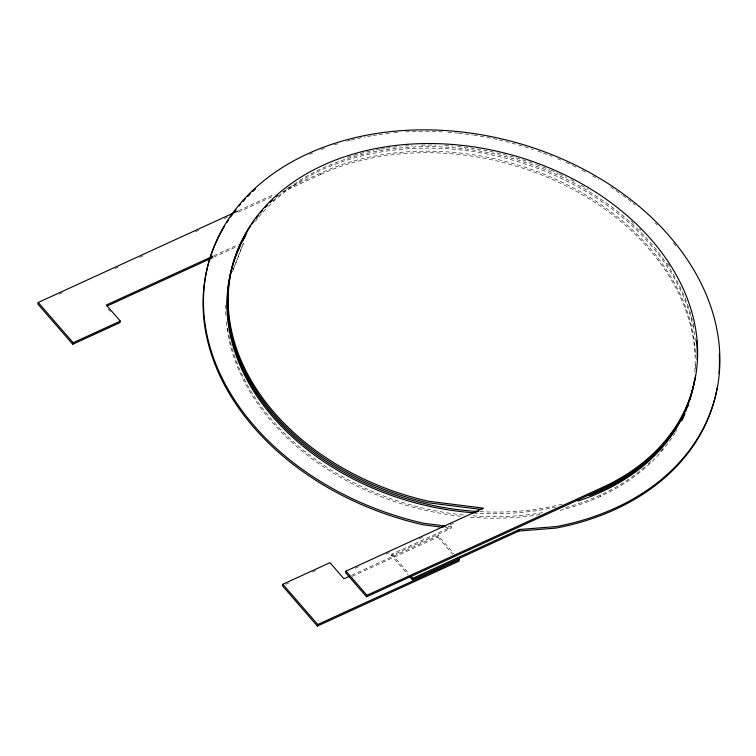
<?xml version="1.0" encoding="UTF-8"?>
<svg xmlns="http://www.w3.org/2000/svg" width="756" height="756" viewBox="0 0 756 756"><rect width="100%" height="100%" fill="white"/><g stroke="black" fill="none" stroke-linecap="round" stroke-linejoin="round"><path stroke-width="0.57" stroke-dasharray="3.78 2.83" d="M282.101 192.09L320.676 174.419L321.083 172.888A238.234 178.151 14.9 0 1 564.033 183.15A238.234 178.151 14.9 0 1 695.539 356.265M391.495 555.651L391.901 554.12L451.54 526.8L451.134 528.331L391.495 555.651L407.975 574.626M352.107 576.374L437.828 537.11L438.234 535.579L453.959 553.694M600.236 496.465L600.642 494.944M233.302 269.193L243.394 243.13M232.47 271.81L243.413 243.574M238.575 210.688L275.004 193.999M286.789 188.594L321.083 172.888M59.233 294.188L62.446 292.714M114.95 268.663L118.163 267.189M139.595 257.371L144.944 254.923M195.313 231.846L200.661 229.399M224.239 218.597L227.452 217.123M238.168 212.219L273.53 196.021M213.976 255.717L238.49 244.481M213.57 257.248L237.015 246.503M285.626 584.322L288.849 582.848M312.417 572.056L317.775 569.599M355.169 568.266L358.363 566.802M386.08 554.101L391.41 551.663M419.117 538.971L424.447 536.524M450.028 524.806L455.358 522.368M351.445 575.335L438.234 535.579M448.062 526.365L451.54 526.8M445.341 527.593L451.134 528.331M437.828 537.11L452.806 554.356M391.901 554.12L409.128 573.955M108.117 309.1L110.329 311.642M676.989 429.682A238.234 178.151 14.9 0 1 675.798 431.704M675.212 432.659A238.234 178.151 14.9 0 1 558.372 510.81M539.954 514.534A238.234 178.151 14.9 0 1 467.614 516.972M460.631 516.272A238.234 178.151 14.9 0 1 226.167 320.251M225.864 315.479A238.234 178.151 14.9 0 1 225.874 302.4M320.676 174.419A238.234 178.151 14.9 0 1 572.538 189.227A238.234 178.151 14.9 0 1 694.726 373.199M662.918 448.733A238.234 178.151 14.9 0 1 660.64 451.389M650.84 461.547A238.234 178.151 14.9 0 1 645.586 466.32M644.688 467.095A238.234 178.151 14.9 0 1 564.571 507.815M542.61 512.625A238.234 178.151 14.9 0 1 471.508 515.734M463.362 514.997A238.234 178.151 14.9 0 1 228.369 332.631M228.18 331.525A238.234 178.151 14.9 0 1 227.65 328.217M695.529 364.59A238.234 178.151 14.9 0 1 695.227 370.497M309.544 154.337A262.058 195.965 14.9 0 1 312.634 152.986M321.073 149.546A262.058 195.965 14.9 0 1 324.315 148.327M334.218 144.906A262.058 195.965 14.9 0 1 338.716 143.508M346.683 141.23A262.058 195.965 14.9 0 1 350.132 140.323M351.285 140.04A262.058 195.965 14.9 0 1 365.261 136.93M367.548 136.486A262.058 195.965 14.9 0 1 372.028 135.693M373.152 135.494A262.058 195.965 14.9 0 1 377.698 134.776M378.832 134.606A262.058 195.965 14.9 0 1 384.587 133.821M385.74 133.68A262.058 195.965 14.9 0 1 389.227 133.273M393.895 132.791A262.058 195.965 14.9 0 1 399.773 132.281M405.688 131.894A262.058 195.965 14.9 0 1 443.356 131.96M448.015 132.272A262.058 195.965 14.9 0 1 457.361 133.084M458.533 133.207A262.058 195.965 14.9 0 1 472.594 134.974M473.757 135.144A262.058 195.965 14.9 0 1 498.081 139.69M499.225 139.945A262.058 195.965 14.9 0 1 533.367 149.546M537.856 151.087A262.058 195.965 14.9 0 1 542.317 152.693M543.422 153.109A262.058 195.965 14.9 0 1 552.22 156.511M557.635 158.741A262.058 195.965 14.9 0 1 560.848 160.121M566.187 162.493A262.058 195.965 14.9 0 1 571.536 164.988M572.604 165.498A262.058 195.965 14.9 0 1 576.866 167.586M582.139 170.28A262.058 195.965 14.9 0 1 586.325 172.491M592.534 175.931A262.058 195.965 14.9 0 1 598.648 179.484M610.517 186.93A262.058 195.965 14.9 0 1 621.838 194.755M622.812 195.454A262.058 195.965 14.9 0 1 635.135 204.961M655.386 223.143A262.058 195.965 14.9 0 1 657.03 224.787M673.398 242.922A262.058 195.965 14.9 0 1 676.431 246.702M556.095 507.04A238.234 178.151 14.9 0 1 479.266 513.144M255.263 221.461A238.234 178.151 14.9 0 1 258.127 217.832M258.864 216.934A238.234 178.151 14.9 0 1 267.482 207.371M268.314 206.53A238.234 178.151 14.9 0 1 521.404 162.738A238.234 178.151 14.9 0 1 695.492 341.296M562.322 504.129A238.234 178.151 14.9 0 1 479.673 511.614M272.963 200.888A238.234 178.151 14.9 0 1 275.581 198.497M278.255 196.154A238.234 178.151 14.9 0 1 522.49 161.434A238.234 178.151 14.9 0 1 694.159 328.397M347.391 157.239A238.234 178.151 14.9 0 1 373.927 150.368M376.28 149.905A238.234 178.151 14.9 0 1 379.616 149.291M380.74 149.093A238.234 178.151 14.9 0 1 385.258 148.346M386.392 148.176A238.234 178.151 14.9 0 1 392.118 147.373M393.271 147.222A238.234 178.151 14.9 0 1 400.236 146.447M404.923 146.021A238.234 178.151 14.9 0 1 412.001 145.53M421.479 145.152A238.234 178.151 14.9 0 1 435.721 145.152M444.897 145.521A238.234 178.151 14.9 0 1 452.995 146.069M457.654 146.484A238.234 178.151 14.9 0 1 469.306 147.845M470.468 148.006A238.234 178.151 14.9 0 1 495.86 152.599M496.994 152.854A238.234 178.151 14.9 0 1 535.361 164.156M536.467 164.553A238.234 178.151 14.9 0 1 549.536 169.713M550.614 170.166A238.234 178.151 14.9 0 1 558.051 173.436M559.119 173.927A238.234 178.151 14.9 0 1 566.575 177.48M570.789 179.607A238.234 178.151 14.9 0 1 574.976 181.799M581.175 185.201A238.234 178.151 14.9 0 1 588.281 189.34M630.769 220.733A238.234 178.151 14.9 0 1 634.246 223.946M639.311 228.832A238.234 178.151 14.9 0 1 640.956 230.486M667.699 263.173A238.234 178.151 14.9 0 1 670.251 267.095"/><path stroke-width="1.13" d="M237.507 211.179L38.206 302.476L37.8 304.006L72.746 344.263L119.892 322.661L120.298 321.13L106.322 305.027L212.909 256.199M72.746 344.263L73.152 342.733L120.298 321.13M349.3 576.318L343.942 578.775L329.966 562.672L282.82 584.265L282.413 585.796L317.359 626.053L458.797 561.264L459.204 559.733L457.711 558.004M317.359 626.053L317.766 624.522L459.204 559.733M601.861 490.351L602.674 487.299A238.234 178.151 14.9 0 0 608.873 201.153A238.234 178.151 14.9 0 0 247.552 230.013A238.234 178.151 14.9 0 0 428.387 501.219L483.481 508.145L345.983 571.13L345.577 572.661L366.537 596.815L602.267 488.83A238.234 178.151 14.9 0 0 695.492 376.015M366.537 596.815L366.943 595.284L602.674 487.299M409.469 576.346L412.464 579.805L412.87 578.274L519.296 529.521L556.501 526.545A262.058 195.965 14.9 0 0 654.923 220.752A262.058 195.965 14.9 0 0 234.653 210.489A262.058 195.965 14.9 0 0 423.719 523.303L445.747 526.072M412.464 579.805L518.89 531.043L519.296 529.521M106.974 306.076L212.502 257.73M518.89 531.043L556.095 528.075A262.058 195.965 14.9 0 0 717.104 388.168M481.922 509.525L427.981 502.749A238.234 178.151 14.9 0 1 250.756 225.846M443.016 527.31L423.303 524.834A262.058 195.965 14.9 0 1 224.39 226.507M410.621 575.685L412.87 578.274M345.983 571.13L366.943 595.284M38.206 302.476L73.152 342.733M282.82 584.265L317.766 624.522M688.518 403.969A238.234 178.151 14.9 0 1 687.384 407.295M684.832 413.872A238.234 178.151 14.9 0 1 681.94 420.317M690.937 395.728A238.234 178.151 14.9 0 1 689.283 401.323M688.555 403.553A238.234 178.151 14.9 0 1 685.683 411.264M684.775 413.428A238.234 178.151 14.9 0 1 681.307 420.903M692.581 388.953A238.234 178.151 14.9 0 1 691.523 393.47M226.772 222.68A262.058 195.965 14.9 0 1 228.643 219.826M230.58 217A262.058 195.965 14.9 0 1 232.602 214.203M234.691 211.444A262.058 195.965 14.9 0 1 236.118 209.61M239.076 206.001A262.058 195.965 14.9 0 1 240.588 204.224M242.922 201.578A262.058 195.965 14.9 0 1 245.322 198.979M247.779 196.428A262.058 195.965 14.9 0 1 250.293 193.914M252.863 191.448A262.058 195.965 14.9 0 1 255.481 189.038M719.296 354.11A262.058 195.965 14.9 0 1 719.032 373.095M694.49 380.221A238.234 178.151 14.9 0 1 577.886 501.058M476.951 513.003A238.234 178.151 14.9 0 1 233.604 262.332M234.747 259.006A238.234 178.151 14.9 0 1 240.701 244.925M242.298 241.769A238.234 178.151 14.9 0 1 245.728 235.607M694.263 382.101A238.234 178.151 14.9 0 1 589.283 495.634M478.52 511.547A238.234 178.151 14.9 0 1 246.74 233.075M252.041 223.965A238.234 178.151 14.9 0 1 254.016 221.168M256.076 218.408A238.234 178.151 14.9 0 1 258.212 215.677M260.423 212.984A238.234 178.151 14.9 0 1 262.71 210.329M265.063 207.72A238.234 178.151 14.9 0 1 267.482 205.15M269.958 202.636A238.234 178.151 14.9 0 1 272.51 200.17M275.987 196.966A238.234 178.151 14.9 0 1 277.764 195.398M696.559 340.616A238.234 178.151 14.9 0 1 697.117 359.658"/></g></svg>
